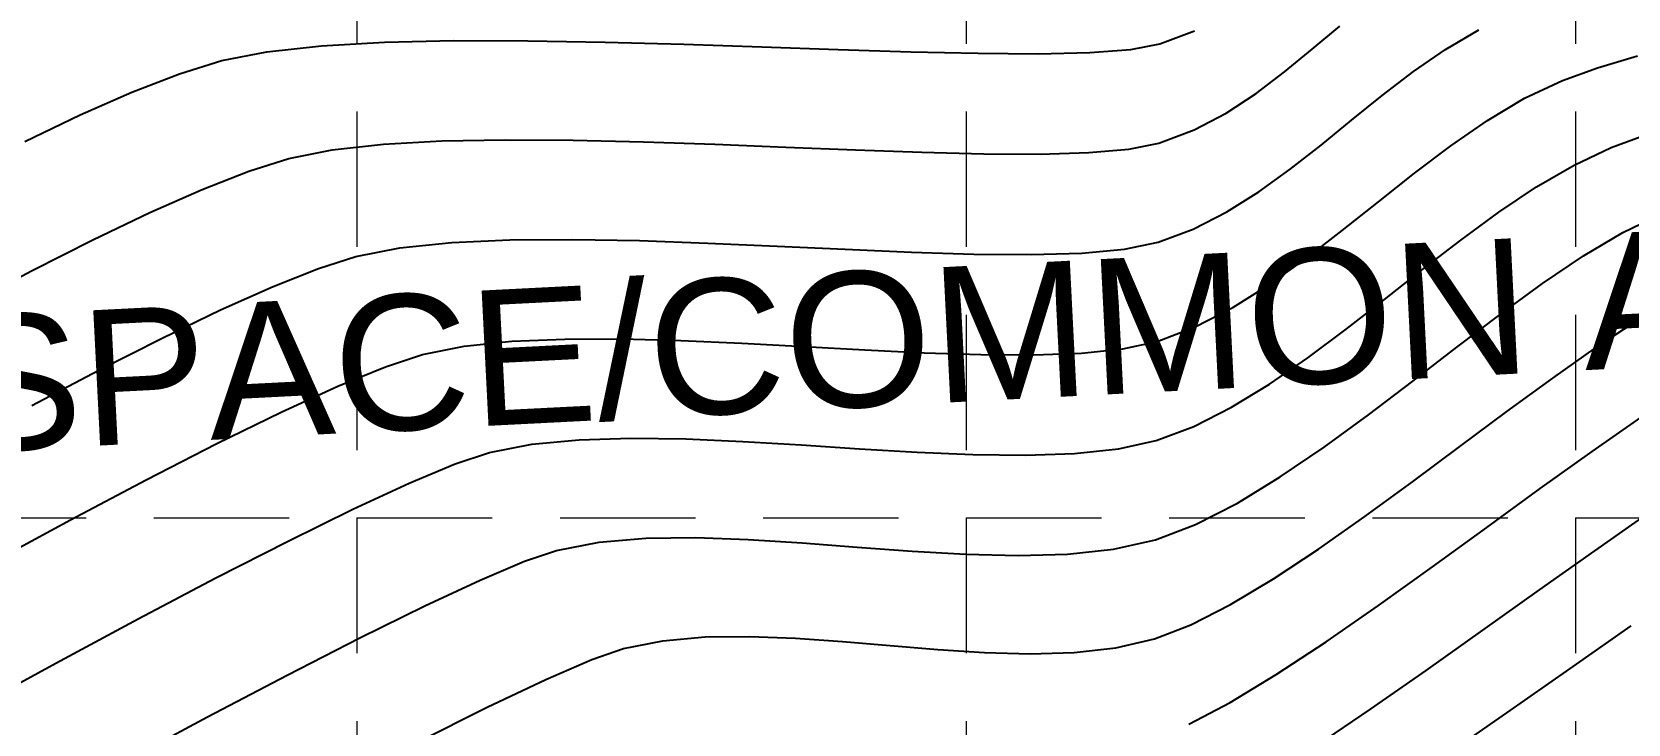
# Model space of a CAD drawing. Header units: inches. Extents: x 2547543 to 2548696, y 7125653 to 7126375.
# Drawn here: x 2548019.98 to 2548067.14, y 7125864.29 to 7125884.73 of the extents above; entities that cross this region are included whole.
import ezdxf

# ---------------------------------------------------------------- set-up
doc = ezdxf.new("R2010")
doc.units = ezdxf.units.IN
doc.header["$MEASUREMENT"] = 0
doc.linetypes.add('HIDDEN', pattern=[0.375, 0.25, -0.125])
for name, color, linetype in [('CONT-MJR', 6, 'Continuous'), ('CONT-MNR', 14, 'Continuous'), ('GRID', 254, 'HIDDEN'), ('V-PROP-SUBD-IDEN-N', 7, 'Continuous')]:
    doc.layers.add(name, color=color, linetype=linetype)
doc.styles.get("Standard").update_dxf_attribs({"font": 'ARIAL.TTF'})

msp = doc.modelspace()

# ---------------------------------------------------------------- linework, layer by layer
at = {"layer": 'CONT-MJR', "color": 35, "extrusion": (0.2832534717001069, -0.9590450827619298, 0), "elevation": -6112295.088195884}
msp.add_lwpolyline([(4462141.675979712, 570), (4462142.911198455, 570)], dxfattribs=at)
at = {"layer": 'CONT-MJR', "color": 35, "extrusion": (0.3402004774135104, -0.9403529311740458, 0), "elevation": -5833992.248335467}
msp.add_lwpolyline([(4820309.473658853, 570.0000000000009), (4820310.573817858, 570.0000000000009)], dxfattribs=at)
at = {"layer": 'CONT-MJR', "color": 35}
for points, elevation in [([(2548064.080745328, 7125882.766142873), (2548065.194610679, 7125883.295388523)], 570), ([(2548062.984530616, 7125882.113619768), (2548064.080745328, 7125882.766142873)], 570), ([(2548060.828363685, 7125880.557408111), (2548061.901794187, 7125881.367485937)], 570), ([(2548058.692731035, 7125878.864087394), (2548059.760066753, 7125879.71305302)], 570), ([(2548056.544253814, 7125877.270991457), (2548057.622184174, 7125878.040177963)], 570), ([(2548039.15236845, 7125875.614199705), (2548040.958931542, 7125875.534830439)], 570), ([(2548040.958931542, 7125875.534830439), (2548042.781989448, 7125875.438017986)], 570), ([(2548044.588437272, 7125875.339435143), (2548046.345170115, 7125875.254754715)], 570), ([(2548046.345170115, 7125875.254754715), (2548048.019083078, 7125875.199649499)], 570), ([(2548048.019083078, 7125875.199649499), (2548049.577071264, 7125875.189792297)], 570), ([(2548049.577071264, 7125875.189792297), (2548050.986029775, 7125875.240855911)], 570), ([(2548029.024079048, 7125874.263867144), (2548030.429942223, 7125874.84034021)], 570), ([(2548027.349357034, 7125873.497557623), (2548029.024079048, 7125874.263867144)], 570), ([(2548023.358536127, 7125871.499935832), (2548025.44707609, 7125872.567538301)], 570), ([(2548061.173461427, 7125865.872601409), (2548062.849037279, 7125867.058987141)], 565)]:
    msp.add_lwpolyline(points, dxfattribs=dict(at, elevation=elevation))
at = {"layer": 'CONT-MJR', "color": 35, "extrusion": (-0.5674335132143953, 0.8234192177021185, 0), "elevation": 4421731.944230543}
msp.add_lwpolyline([(-6141587.036933487, 570), (-6141588.351860811, 570)], dxfattribs=at)
at = {"layer": 'CONT-MJR', "color": 35, "extrusion": (-0.6200797629112269, 0.7845387738206167, 0), "elevation": 4010528.640565995}
msp.add_lwpolyline([(-6417665.482788263, 570), (-6417666.844476135, 570)], dxfattribs=at)
at = {"layer": 'CONT-MJR', "color": 35, "extrusion": (-0.6099022786725662, 0.7924766308668109, 0), "elevation": 4093025.671288898}
msp.add_lwpolyline([(-6365365.373930352, 570.0000000000009), (-6365366.724817961, 570.0000000000009)], dxfattribs=at)
at = {"layer": 'CONT-MJR', "color": 35, "extrusion": (-0.532158703162299, 0.8466446212246438, 0), "elevation": 4677115.196817541}
msp.add_lwpolyline([(-5949394.688365014, 570.0000000000005), (-5949395.975193262, 570.0000000000005)], dxfattribs=at)
at = {"layer": 'CONT-MJR', "color": 35, "extrusion": (0.458837936169604, -0.8885199763267106, 0), "elevation": -5162339.189561425}
msp.add_lwpolyline([(5533619.434675613, 570), (5533620.678558089, 570)], dxfattribs=at)
at = {"layer": 'CONT-MJR', "color": 35, "extrusion": (0.3548355430788153, -0.9349287338444371, 0), "elevation": -5758045.991742942}
msp.add_lwpolyline([(4910762.109227262, 570), (4910763.312650532, 570)], dxfattribs=at)
at = {"layer": 'CONT-MJR', "color": 35, "extrusion": (0.1038189528966774, -0.9945962120476015, 0), "elevation": -6822834.631535683}
msp.add_lwpolyline([(3274064.651514643, 570), (3274066.068707706, 570)], dxfattribs=at)
at = {"layer": 'CONT-MJR', "color": 35, "extrusion": (0.04294992772989732, -0.9990772260981613, 0), "elevation": -7009862.135756157}
msp.add_lwpolyline([(2851738.744912983, 570), (2851740.304801666, 570)], dxfattribs=at)
at = {"layer": 'CONT-MJR', "color": 35, "extrusion": (0.001514409562584371, -0.999998853281181, 0), "elevation": -7122008.716879836}
msp.add_lwpolyline([(2558824.293503927, 570.0000000000009), (2558825.967764615, 570.0000000000009)], dxfattribs=at)
at = {"layer": 'CONT-MJR', "color": 35, "extrusion": (-0.02631657340168597, -0.9996536590061549, 0), "elevation": -7190463.290741143}
msp.add_lwpolyline([(2359626.275731594, 570.0000000000009), (2359628.033303692, 570.0000000000009)], dxfattribs=at)
at = {"layer": 'CONT-MJR', "color": 35, "extrusion": (0.2124425399317335, -0.9771735604422348, 0), "elevation": -6421902.321140291}
msp.add_lwpolyline([(4003728.315550887, 570), (4003729.35076562, 570)], dxfattribs=at)
at = {"layer": 'CONT-MJR', "color": 35, "extrusion": (-0.3125388513844421, 0.949904977550541, 0), "elevation": 5972545.476374588}
msp.add_lwpolyline([(-4647499.526061589, 570.0000000000009), (-4647500.679550041, 570.0000000000009)], dxfattribs=at)
at = {"layer": 'CONT-MJR', "color": 35, "extrusion": (0.1941451986908982, -0.9809728038153105, 0), "elevation": -6495601.688598637}
msp.add_lwpolyline([(3883004.086638994, 570), (3883005.33796374, 570)], dxfattribs=at)
at = {"layer": 'CONT-MJR', "color": 35, "extrusion": (-0.05449167650478079, -0.9985142248319241, 0), "elevation": -7254135.112237891}
msp.add_lwpolyline([(2155956.064114933, 570.0000000000005), (2155957.873250728, 570.0000000000005)], dxfattribs=at)
at = {"layer": 'CONT-MJR', "color": 35, "extrusion": (0.1034962610871132, -0.99462984267565, 0), "elevation": -6823894.419625411}
msp.add_lwpolyline([(3271868.995766149, 570.0000000000009), (3271870.229213895, 570.0000000000009)], dxfattribs=at)
at = {"layer": 'CONT-MJR', "color": 35, "extrusion": (0.4392159659776658, -0.8983815087312884, 0), "elevation": -5282618.690178761}
msp.add_lwpolyline([(5418895.948615019, 570), (5418898.066068378, 570)], dxfattribs=at)
at = {"layer": 'CONT-MJR', "color": 35, "extrusion": (-0.4668415456338259, 0.8843409813359441, 0), "elevation": 5112177.032116994}
msp.add_lwpolyline([(-5579971.816764353, 570.0000000000009), (-5579974.34237282, 570.0000000000009)], dxfattribs=at)
at = {"layer": 'CONT-MJR', "color": 35, "extrusion": (0.5732479499281894, -0.819381954831279, 0), "elevation": -4378135.107135634}
msp.add_lwpolyline([(6172729.453678363, 565), (6172731.349939554, 565)], dxfattribs=at)
at = {"layer": 'CONT-MJR', "color": 35, "extrusion": (0.4758257152457119, -0.8795395890526514, 0), "elevation": -5055071.07938459}
msp.add_lwpolyline([(5631755.138140069, 570), (5631757.795391995, 570)], dxfattribs=at)
at = {"layer": 'CONT-MJR', "color": 35, "extrusion": (-0.578788434244799, 0.8154777424212474, 0), "elevation": 4336196.678811749}
msp.add_lwpolyline([(-6202260.029775169, 565.0000000000009), (-6202262.02988103, 565.0000000000009)], dxfattribs=at)
at = {"layer": 'CONT-MJR', "color": 35, "extrusion": (0.5801808722329541, -0.8144876644216341, 0), "elevation": -4325593.491594664}
msp.add_lwpolyline([(6209657.524411143, 565.0000000000005), (6209659.576801174, 565.0000000000005)], dxfattribs=at)
at = {"layer": 'CONT-MJR', "color": 35, "extrusion": (0.5716313298458793, -0.8205105866097229, 0), "elevation": -4390296.790115979}
msp.add_lwpolyline([(6164077.351007948, 565), (6164079.353212804, 565)], dxfattribs=at)
at = {"layer": 'CONT-MJR', "color": 35, "extrusion": (0.5605996192398565, -0.8280869923553491, 0), "elevation": -4472394.68793319}
msp.add_lwpolyline([(6104770.106324621, 565), (6104772.006378194, 565)], dxfattribs=at)
at = {"layer": 'CONT-MNR', "color": 35, "extrusion": (0.3545168248494607, -0.9350496355267226, 0), "elevation": -5759727.819853127}
msp.add_lwpolyline([(4908802.216079867, 573), (4908803.3093677, 573)], dxfattribs=at)
at = {"layer": 'CONT-MNR', "color": 35}
for points, elevation in [([(2548057.807005932, 7125884.217952014), (2548058.624409382, 7125884.899584027)], 572), ([(2548061.742790119, 7125884.210253727), (2548062.724045224, 7125884.792139899)], 571), ([(2548030.397429549, 7125884.423766388), (2548032.446277709, 7125884.46937018)], 573), ([(2548034.635597179, 7125884.466646115), (2548036.915613473, 7125884.427379519)], 573), ([(2548039.236552105, 7125884.363355719), (2548041.548638585, 7125884.286360048)], 573), ([(2548041.548638585, 7125884.286360048), (2548043.802098428, 7125884.208177827)], 573), ([(2548049.712973258, 7125884.084365176), (2548051.234181678, 7125884.119290055)], 573), ([(2548056.98842027, 7125883.547063053), (2548057.807005932, 7125884.217952014)], 572), ([(2548060.796600061, 7125883.555144377), (2548061.742790119, 7125884.210253727)], 571), ([(2548059.875155439, 7125882.850468278), (2548060.796600061, 7125883.555144377)], 571), ([(2548055.262790663, 7125882.332441914), (2548056.147424485, 7125882.910649049)], 572), ([(2548058.968136637, 7125882.119881853), (2548059.875155439, 7125882.850468278)], 571), ([(2548054.313290894, 7125881.836173554), (2548055.262790663, 7125882.332441914)], 572), ([(2548053.277697266, 7125881.445575878), (2548054.313290894, 7125881.836173554)], 572), ([(2548032.091022977, 7125881.50606865), (2548033.972272241, 7125881.541912924)], 572), ([(2548033.972272241, 7125881.541912924), (2548035.971203757, 7125881.529483444)], 572), ([(2548035.971203757, 7125881.529483444), (2548038.046202318, 7125881.481032224)], 572), ([(2548040.155652716, 7125881.408811284), (2548042.257939745, 7125881.325072639)], 572), ([(2548052.390779604, 7125881.266881961), (2548053.277697266, 7125881.445575878)], 572), ([(2548048.105668553, 7125881.127270653), (2548049.763150041, 7125881.119981367)], 572), ([(2548049.763150041, 7125881.119981367), (2548051.205392126, 7125881.162434463)], 572), ([(2548056.230439025, 7125880.00922489), (2548057.156098044, 7125880.675603732)], 571), ([(2548021.784572034, 7125878.589642659), (2548023.469097326, 7125879.396291355)], 572), ([(2548062.194037744, 7125878.577769133), (2548063.316831633, 7125879.39986261)], 569), ([(2548032.384259153, 7125878.509531995), (2548034.102560984, 7125878.588369343)], 571), ([(2548034.102560984, 7125878.588369343), (2548035.964772936, 7125878.601656538)], 571), ([(2548035.964772936, 7125878.601656538), (2548037.92884555, 7125878.564792383)], 571), ([(2548061.066545195, 7125877.7095847), (2548062.194037744, 7125878.577769133)], 569), ([(2548044.011732742, 7125878.307279818), (2548045.962753387, 7125878.223798267)], 571), ([(2548018.108760439, 7125876.68316251), (2548019.988358893, 7125877.678502521)], 572), ([(2548023.832305621, 7125875.687279017), (2548025.558188816, 7125876.517048603)], 571), ([(2548062.075303174, 7125875.412506821), (2548063.358120352, 7125876.38655816)], 568), ([(2548021.961719085, 7125874.740802579), (2548023.832305621, 7125875.687279017)], 571), ([(2548063.556917389, 7125873.516557587), (2548064.907988108, 7125874.505376211)], 567), ([(2548058.156265687, 7125872.462624662), (2548059.463527699, 7125873.416614672)], 568), ([(2548036.146862779, 7125872.684869513), (2548037.673158167, 7125872.729992546)], 569), ([(2548039.295403192, 7125872.706075501), (2548040.98320068, 7125872.632972007)], 569), ([(2548032.484675613, 7125871.966954856), (2548033.503709593, 7125872.308088697)], 569), ([(2548034.746914196, 7125872.550852773), (2548036.146862779, 7125872.684869513)], 569), ([(2548042.70615346, 7125872.530535689), (2548044.433864359, 7125872.418620179)], 569), ([(2548047.781971829, 7125872.245766092), (2548049.341574055, 7125872.22453477)], 569), ([(2548056.862551679, 7125871.58317256), (2548058.156265687, 7125872.462624662)], 568), ([(2548029.464207714, 7125870.632618643), (2548031.123941322, 7125871.399747042)], 569), ([(2548027.548175781, 7125869.69172305), (2548029.464207714, 7125870.632618643)], 569), ([(2548057.98701619, 7125869.449718076), (2548059.362983244, 7125870.41656464)], 567), ([(2548061.355857713, 7125868.928199057), (2548062.960684807, 7125870.092412876)], 566), ([(2548034.535514944, 7125869.093040856), (2548035.48177254, 7125869.41532723)], 568), ([(2548036.737307576, 7125869.656650953), (2548038.116107798, 7125869.773880939)], 568), ([(2548041.14327623, 7125869.738064653), (2548042.741530658, 7125869.636020858)], 568), ([(2548044.362822706, 7125869.511888279), (2548045.982095482, 7125869.391168154)], 568), ([(2548047.574292096, 7125869.299361723), (2548049.114355654, 7125869.261970224)], 568), ([(2548059.762135122, 7125867.789271848), (2548061.355857713, 7125868.928199057)], 566), ([(2548023.118020907, 7125867.393243833), (2548025.418546515, 7125868.60321365)], 569), ([(2548041.179303883, 7125866.875028029), (2548042.538838479, 7125866.821963717)], 567), ([(2548042.538838479, 7125866.821963717), (2548043.930157469, 7125866.723845879)], 567), ([(2548043.930157469, 7125866.723845879), (2548045.336417949, 7125866.604807917)], 567), ([(2548048.126391767, 7125866.400505236), (2548049.476419299, 7125866.363507325)], 567), ([(2548049.476419299, 7125866.363507325), (2548050.774016709, 7125866.402122905)], 567), ([(2548018.17508464, 7125864.713536507), (2548020.689299951, 7125866.08796699)], 569), ([(2548055.37840302, 7125864.924273781), (2548056.740326909, 7125865.747302819)], 566), ([(2548063.553502415, 7125864.615272066), (2548065.416742047, 7125865.918969356)], 564), ([(2548022.675779829, 7125863.160113894), (2548025.172831183, 7125864.496048651)], 568)]:
    msp.add_lwpolyline(points, dxfattribs=dict(at, elevation=elevation))
at = {"layer": 'CONT-MNR', "color": 35, "extrusion": (0.1929497428097737, -0.9812086407842331, 0), "elevation": -6500337.952887407}
msp.add_lwpolyline([(3875082.189049084, 573), (3875083.543284308, 573)], dxfattribs=at)
at = {"layer": 'CONT-MNR', "color": 35, "extrusion": (0.1090804433220631, -0.9940329254530065, 0), "elevation": -6805423.55249782}
msp.add_lwpolyline([(3310117.254764451, 573.0000000000009), (3310118.883062704, 573.0000000000009)], dxfattribs=at)
at = {"layer": 'CONT-MNR', "color": 35, "extrusion": (0.05678803769961983, -0.9983862573043695, 0), "elevation": -6969687.433558621}
msp.add_lwpolyline([(2948581.663680916, 573), (2948583.525287432, 573)], dxfattribs=at)
at = {"layer": 'CONT-MNR', "color": 35, "extrusion": (-0.001244250755892954, -0.9999992259197288, 0), "elevation": -7129049.344660922}
msp.add_lwpolyline([(2539164.086758643, 573.0000000000009), (2539166.276079807, 573.0000000000009)], dxfattribs=at)
at = {"layer": 'CONT-MNR', "color": 35, "extrusion": (-0.02757481554916275, -0.9996197424758225, 0), "elevation": -7193436.404170088}
msp.add_lwpolyline([(2350573.056694788, 573), (2350575.37851631, 573)], dxfattribs=at)
at = {"layer": 'CONT-MNR', "color": 35, "extrusion": (-0.03149094088512144, -0.9995040373316006, 0), "elevation": -7202590.33237582}
msp.add_lwpolyline([(2322379.269141193, 573.0000000000005), (2322381.415264308, 573.0000000000005)], dxfattribs=at)
at = {"layer": 'CONT-MNR', "color": 35, "extrusion": (-0.02274297668648391, -0.9997413450545287, 0), "elevation": -7181991.144992859}
msp.add_lwpolyline([(2385323.065591503, 573.0000000000009), (2385325.052988659, 573.0000000000009)], dxfattribs=at)
at = {"layer": 'CONT-MNR', "color": 35, "extrusion": (-0.006200163746801853, -0.9999807788000292, 0), "elevation": -7141545.441777649}
msp.add_lwpolyline([(2503817.309269196, 573.0000000000009), (2503819.088236396, 573.0000000000009)], dxfattribs=at)
at = {"layer": 'CONT-MNR', "color": 35, "extrusion": (0.07612701614442499, -0.9970981282767242, 0), "elevation": -6911230.180219579}
msp.add_lwpolyline([(3083129.411748244, 573.0000000000009), (3083130.62898987, 573.0000000000009)], dxfattribs=at)
at = {"layer": 'CONT-MNR', "color": 35, "extrusion": (-0.1860710994329662, 0.9825362822592393, 0), "elevation": 6527320.861032163}
msp.add_lwpolyline([(-3829475.08890289, 573.0000000000009), (-3829475.960561068, 573.0000000000009)], dxfattribs=at)
at = {"layer": 'CONT-MNR', "color": 35, "extrusion": (-0.2969698578108309, 0.9548868537956813, 0), "elevation": 6047726.040266597}
msp.add_lwpolyline([(-4549247.552017564, 573.0000000000005), (-4549248.862781112, 573.0000000000005)], dxfattribs=at)
at = {"layer": 'CONT-MNR', "color": 35, "extrusion": (0.6034334822412558, -0.7974133385579852, 0), "elevation": -4144691.687967355}
msp.add_lwpolyline([(6331850.298167367, 572), (6331851.352822144, 572)], dxfattribs=at)
at = {"layer": 'CONT-MNR', "color": 35, "extrusion": (0.3593025658951868, -0.9332211239256938, 0), "elevation": -5734513.316123644}
msp.add_lwpolyline([(4938216.856041005, 573), (4938218.360386375, 573)], dxfattribs=at)
at = {"layer": 'CONT-MNR', "color": 35, "extrusion": (0.4018488874880826, -0.915705996280788, 0), "elevation": -5501293.563424328}
msp.add_lwpolyline([(5196766.34416051, 573.0000000000009), (5196768.01667276, 573.0000000000009)], dxfattribs=at)
at = {"layer": 'CONT-MNR', "color": 35, "extrusion": (0.4324688584036604, -0.9016488709642102, 0), "elevation": -5323103.801966313}
msp.add_lwpolyline([(5379140.983191991, 573.0000000000009), (5379142.796047074, 573.0000000000009)], dxfattribs=at)
at = {"layer": 'CONT-MNR', "color": 35, "extrusion": (0.6301905054834335, -0.7764405494295972, 0), "elevation": -3927061.259199987}
msp.add_lwpolyline([(6469078.397455765, 571), (6469079.560342729, 571)], dxfattribs=at)
at = {"layer": 'CONT-MNR', "color": 35, "extrusion": (0.3423092826867338, -0.9395873322828984, 0), "elevation": -5823160.950363331}
msp.add_lwpolyline([(4833386.456361119, 569), (4833387.683250099, 569)], dxfattribs=at)
at = {"layer": 'CONT-MNR', "color": 35, "extrusion": (-0.1949913971175471, 0.980804952602783, 0), "elevation": 6492255.907417867}
msp.add_lwpolyline([(-3888603.548780644, 572.0000000000005), (-3888604.852313288, 572.0000000000005)], dxfattribs=at)
at = {"layer": 'CONT-MNR', "color": 35, "extrusion": (0.1105241431991294, -0.993873439513351, 0), "elevation": -6800605.392834444}
msp.add_lwpolyline([(3320000.113823454, 572.0000000000009), (3320001.644238779, 572.0000000000009)], dxfattribs=at)
at = {"layer": 'CONT-MNR', "color": 35, "extrusion": (0.05587815071711223, -0.9984375955824358, 0), "elevation": -6972368.676110309}
msp.add_lwpolyline([(2942230.390569851, 572), (2942232.115216254, 572)], dxfattribs=at)
at = {"layer": 'CONT-MNR', "color": 35, "extrusion": (-0.03421680361122677, -0.9994144337313879, 0), "elevation": -7208894.522623645}
msp.add_lwpolyline([(2302721.113877964, 572), (2302723.224564309, 572)], dxfattribs=at)
at = {"layer": 'CONT-MNR', "color": 35, "extrusion": (-0.04038776039034928, -0.9991840815438623, 0), "elevation": -7222976.907161419}
msp.add_lwpolyline([(2258164.875707374, 572), (2258166.930892691, 572)], dxfattribs=at)
at = {"layer": 'CONT-MNR', "color": 35, "extrusion": (-0.03564412649962004, -0.9993645462222878, 0), "elevation": -7212175.887677402}
msp.add_lwpolyline([(2292429.334651159, 572), (2292431.299014091, 572)], dxfattribs=at)
at = {"layer": 'CONT-MNR', "color": 35, "extrusion": (0.0877724710092566, -0.9961405489853976, 0), "elevation": -6874730.422596788}
msp.add_lwpolyline([(3163673.324327403, 572.0000000000009), (3163674.514307551, 572.0000000000009)], dxfattribs=at)
at = {"layer": 'CONT-MNR', "color": 35, "extrusion": (0.6162802642383138, -0.7875269112292952, 0), "elevation": -4041505.460792303}
msp.add_lwpolyline([(6398203.207469358, 571), (6398204.361875621, 571)], dxfattribs=at)
at = {"layer": 'CONT-MNR', "color": 35, "extrusion": (-0.426956586412243, 0.9042721234889445, 0), "elevation": 5355821.993266512}
msp.add_lwpolyline([(-5346586.377065545, 569.0000000000005), (-5346587.590867118, 569.0000000000005)], dxfattribs=at)
at = {"layer": 'CONT-MNR', "color": 35, "extrusion": (0.3003261545967229, -0.9538365692639098, 0), "elevation": -6031686.551264447}
msp.add_lwpolyline([(4570489.07331424, 572.0000000000009), (4570490.31005287, 572.0000000000009)], dxfattribs=at)
at = {"layer": 'CONT-MNR', "color": 35, "extrusion": (-0.02444767060751814, -0.9997011110336261, 0), "elevation": -7186045.120805517}
msp.add_lwpolyline([(2373073.495962993, 572.0000000000009), (2373075.327616137, 572.0000000000009)], dxfattribs=at)
at = {"layer": 'CONT-MNR', "color": 35, "extrusion": (-0.5043798323352453, 0.8634818960079419, 0), "elevation": 4867876.189616738}
msp.add_lwpolyline([(-5794357.742249607, 569.0000000000009), (-5794359.025254013, 569.0000000000009)], dxfattribs=at)
at = {"layer": 'CONT-MNR', "color": 35, "extrusion": (0.3633786097856415, -0.9316415544351028, 0), "elevation": -5712868.205579636}
msp.add_lwpolyline([(4963238.380739762, 572), (4963239.857962392, 572)], dxfattribs=at)
at = {"layer": 'CONT-MNR', "color": 35, "extrusion": (0.4038649019564119, -0.9148186382927153, 0), "elevation": -5489830.037423745}
msp.add_lwpolyline([(5208871.944073919, 572), (5208873.632424859, 572)], dxfattribs=at)
at = {"layer": 'CONT-MNR', "color": 35, "extrusion": (0.5314968760508584, -0.8470602521356899, 0), "elevation": -4681765.790822441}
msp.add_lwpolyline([(5945738.992536865, 571), (5945740.117027888, 571)], dxfattribs=at)
at = {"layer": 'CONT-MNR', "color": 35, "extrusion": (-0.5568831817521958, 0.8305908269909745, 0), "elevation": 4499716.456586582}
msp.add_lwpolyline([(-6084680.41053047, 569), (-6084681.754449394, 569)], dxfattribs=at)
at = {"layer": 'CONT-MNR', "color": 35, "extrusion": (-0.4547208807906339, 0.8906339992235813, 0), "elevation": 5187896.538021574}
msp.add_lwpolyline([(-5509669.713643471, 571.0000000000009), (-5509670.824856268, 571.0000000000009)], dxfattribs=at)
at = {"layer": 'CONT-MNR', "color": 35, "extrusion": (-0.4318205809126708, 0.901959525644163, 0), "elevation": 5326946.502399592}
msp.add_lwpolyline([(-5375354.41383167, 568), (-5375355.631569341, 568)], dxfattribs=at)
at = {"layer": 'CONT-MNR', "color": 35, "extrusion": (-0.3513786676199432, 0.9362334281265724, 0), "elevation": 5776154.116005497}
msp.add_lwpolyline([(-4889454.329223455, 571.0000000000009), (-4889455.437040934, 571.0000000000009)], dxfattribs=at)
at = {"layer": 'CONT-MNR', "color": 35, "extrusion": (0.4523830598554441, -0.8918237309893843, 0), "elevation": -5202345.738909463}
msp.add_lwpolyline([(5496011.041010335, 572.0000000000005), (5496013.055100203, 572.0000000000005)], dxfattribs=at)
at = {"layer": 'CONT-MNR', "color": 35, "extrusion": (0.1037135208968395, -0.9946072117088137, 0), "elevation": -6823184.745410694}
msp.add_lwpolyline([(3273339.794107792, 571.0000000000009), (3273341.334758444, 571.0000000000009)], dxfattribs=at)
at = {"layer": 'CONT-MNR', "color": 35, "extrusion": (-0.03536364612713308, -0.9993745106478328, 0), "elevation": -7211529.315259482}
msp.add_lwpolyline([(2294447.110341899, 571.0000000000009), (2294449.135492422, 571.0000000000009)], dxfattribs=at)
at = {"layer": 'CONT-MNR', "color": 35, "extrusion": (-0.04451325312056716, -0.9990087939035495, 0), "elevation": -7232236.826347842}
msp.add_lwpolyline([(2228318.286921083, 571.0000000000009), (2228320.330592334, 571.0000000000009)], dxfattribs=at)
at = {"layer": 'CONT-MNR', "color": 35, "extrusion": (-0.04700231601698175, -0.998894780389326, 0), "elevation": -7237766.616695976}
msp.add_lwpolyline([(2210293.059834875, 571), (2210295.079424794, 571)], dxfattribs=at)
at = {"layer": 'CONT-MNR', "color": 35, "extrusion": (0.2027796938608645, -0.9792243847850676, 0), "elevation": -6461140.548675962}
msp.add_lwpolyline([(3940098.331777446, 571), (3940099.341344637, 571)], dxfattribs=at)
at = {"layer": 'CONT-MNR', "color": 35, "extrusion": (0.51031702225657, -0.859986358493661, 0), "elevation": -4827836.609621267}
msp.add_lwpolyline([(5827758.750400007, 568.0000000000009), (5827760.100118012, 568.0000000000009)], dxfattribs=at)
at = {"layer": 'CONT-MNR', "color": 35, "extrusion": (0.304952861659795, -0.9523674459815927, 0), "elevation": -6009425.418259732}
msp.add_lwpolyline([(4599716.154247258, 571), (4599717.309003634, 571)], dxfattribs=at)
at = {"layer": 'CONT-MNR', "color": 35, "extrusion": (0.1926915189533812, -0.9812593839161177, 0), "elevation": -6501351.064136716}
msp.add_lwpolyline([(3873374.177796697, 571), (3873375.507040754, 571)], dxfattribs=at)
at = {"layer": 'CONT-MNR', "color": 35, "extrusion": (-0.03072349759401308, -0.999527921918938, 0), "elevation": -7200799.136886581}
msp.add_lwpolyline([(2327911.183640737, 571), (2327913.027145015, 571)], dxfattribs=at)
at = {"layer": 'CONT-MNR', "color": 35, "extrusion": (-0.008507823650635633, -0.9999638078134276, 0), "elevation": -7147298.607428879}
msp.add_lwpolyline([(2487329.871163714, 571.0000000000005), (2487331.563422854, 571.0000000000005)], dxfattribs=at)
at = {"layer": 'CONT-MNR', "color": 35, "extrusion": (0.02882209235890661, -0.9995845571996672, 0), "elevation": -7049477.640032845}
msp.add_lwpolyline([(2752373.647023838, 571), (2752375.147359469, 571)], dxfattribs=at)
at = {"layer": 'CONT-MNR', "color": 35, "extrusion": (0.09152378966032466, -0.9958028900973388, 0), "elevation": -6862762.81854268}
msp.add_lwpolyline([(3189543.924380597, 571), (3189545.194890367, 571)], dxfattribs=at)
at = {"layer": 'CONT-MNR', "color": 35, "extrusion": (0.5592424568126974, -0.8290041462490393, 0), "elevation": -4482395.913677362}
msp.add_lwpolyline([(6097449.255394423, 568.0000000000009), (6097450.717727177, 568.0000000000009)], dxfattribs=at)
at = {"layer": 'CONT-MNR', "color": 35, "extrusion": (0.3692488903998609, -0.9293305423467323, 0), "elevation": -5681439.14910353}
msp.add_lwpolyline([(4999181.666099417, 571), (4999183.10849914, 571)], dxfattribs=at)
at = {"layer": 'CONT-MNR', "color": 35, "extrusion": (0.6171982938511065, -0.7868076423543962, 0), "elevation": -4034036.097483956}
msp.add_lwpolyline([(6402912.048271885, 569), (6402913.484890761, 569)], dxfattribs=at)
at = {"layer": 'CONT-MNR', "color": 35, "extrusion": (-0.4077568314253767, 0.9130905576260973, 0), "elevation": 5467595.734528675}
msp.add_lwpolyline([(-5232202.907492413, 571.0000000000009), (-5232204.604121925, 571.0000000000009)], dxfattribs=at)
at = {"layer": 'CONT-MNR', "color": 35, "extrusion": (0.588861221209073, -0.8082341629479414, 0), "elevation": -4258921.035779497}
msp.add_lwpolyline([(6255584.126562259, 568.0000000000009), (6255585.676821673, 568.0000000000009)], dxfattribs=at)
at = {"layer": 'CONT-MNR', "color": 35, "extrusion": (0.6129138912931185, -0.7901497085109427, 0), "elevation": -4068768.163758082}
msp.add_lwpolyline([(6380896.276451396, 569.0000000000005), (6380897.708261553, 569.0000000000005)], dxfattribs=at)
at = {"layer": 'CONT-MNR', "color": 35, "extrusion": (0.5500730373654199, -0.8351165508859115, 0), "elevation": -4549313.985147761}
msp.add_lwpolyline([(6047684.19153889, 567.0000000000005), (6047685.645910217, 567.0000000000005)], dxfattribs=at)
at = {"layer": 'CONT-MNR', "color": 35, "extrusion": (0.5968174323350798, -0.8023770637680034, 0), "elevation": -4196913.504434441}
msp.add_lwpolyline([(6297349.518044685, 569.0000000000009), (6297350.926980205, 569.0000000000009)], dxfattribs=at)
at = {"layer": 'CONT-MNR', "color": 35, "extrusion": (-0.5671324439711058, 0.8236266089651065, 0), "elevation": 4423974.17194954}
msp.add_lwpolyline([(-6139961.695889525, 569), (-6139963.065202033, 569)], dxfattribs=at)
at = {"layer": 'CONT-MNR', "color": 35, "extrusion": (0.6096704231018545, -0.7926550165076897, 0), "elevation": -4094882.809192458}
msp.add_lwpolyline([(6364168.02173044, 568), (6364169.66407619, 568)], dxfattribs=at)
at = {"layer": 'CONT-MNR', "color": 35, "extrusion": (-0.5759431999416675, 0.8174897127431957, 0), "elevation": 4357788.445678319}
msp.add_lwpolyline([(-6187115.814691339, 567.0000000000005), (-6187117.396555759, 567.0000000000005)], dxfattribs=at)
at = {"layer": 'CONT-MNR', "color": 35, "extrusion": (0.4650814348737309, -0.8852679023526108, 0), "elevation": -5123270.474171661}
msp.add_lwpolyline([(5569791.866058957, 571), (5569794.106382377, 571)], dxfattribs=at)
at = {"layer": 'CONT-MNR', "color": 35, "extrusion": (0.5204830135602848, -0.8538720235463886, 0), "elevation": -4758364.581801618}
msp.add_lwpolyline([(5884609.428454477, 569), (5884610.743942467, 569)], dxfattribs=at)
at = {"layer": 'CONT-MNR', "color": 35, "extrusion": (-0.6047099483155707, 0.7964457786994543, 0), "elevation": 4134534.895714577}
msp.add_lwpolyline([(-6338477.749066191, 568.0000000000005), (-6338479.393825836, 568.0000000000005)], dxfattribs=at)
at = {"layer": 'CONT-MNR', "color": 35, "extrusion": (0.4515332744808372, -0.8922542810413481, 0), "elevation": -5207559.455447267}
msp.add_lwpolyline([(5491081.167677341, 569), (5491082.419412516, 569)], dxfattribs=at)
at = {"layer": 'CONT-MNR', "color": 35, "extrusion": (0.5970534160341949, -0.8022014824231496, 0), "elevation": -4195056.247612592}
msp.add_lwpolyline([(6298585.757333201, 567.0000000000009), (6298587.487955842, 567.0000000000009)], dxfattribs=at)
at = {"layer": 'CONT-MNR', "color": 35, "extrusion": (0.5705014952951041, -0.8212965626776056, 0), "elevation": -4398778.952386501}
msp.add_lwpolyline([(6158038.729212952, 566.0000000000005), (6158040.482118623, 566.0000000000005)], dxfattribs=at)
at = {"layer": 'CONT-MNR', "color": 35, "extrusion": (-0.01474157490475309, -0.9998913370808488, 0), "elevation": -7162660.500079199}
msp.add_lwpolyline([(2442714.209335572, 569), (2442715.831756894, 569)], dxfattribs=at)
at = {"layer": 'CONT-MNR', "color": 35, "extrusion": (0.3528837718192291, -0.935667164961256, 0), "elevation": -5768278.446294148}
msp.add_lwpolyline([(4898734.533481544, 569), (4898735.718331551, 569)], dxfattribs=at)
at = {"layer": 'CONT-MNR', "color": 35, "extrusion": (0.1916530038010251, -0.9814627482151548, 0), "elevation": -6505439.944155406}
msp.add_lwpolyline([(3866494.797642849, 569), (3866496.064328319, 569)], dxfattribs=at)
at = {"layer": 'CONT-MNR', "color": 35, "extrusion": (-0.0593491321545683, -0.9982372866771206, 0), "elevation": -7264535.783391959}
msp.add_lwpolyline([(2120635.160801474, 569.0000000000005), (2120636.886796688, 569.0000000000005)], dxfattribs=at)
at = {"layer": 'CONT-MNR', "color": 35, "extrusion": (-0.0595514605812555, -0.9982252368792524, 0), "elevation": -7264965.450711024}
msp.add_lwpolyline([(2119166.148128596, 569.0000000000009), (2119167.853226588, 569.0000000000009)], dxfattribs=at)
at = {"layer": 'CONT-MNR', "color": 35, "extrusion": (-0.04328349769432646, -0.9990628302701214, 0), "elevation": -7229482.514294393}
msp.add_lwpolyline([(2237225.506220915, 569.0000000000009), (2237227.153800599, 569.0000000000009)], dxfattribs=at)
at = {"layer": 'CONT-MNR', "color": 35, "extrusion": (0.03373803003091259, -0.9994307106196173, 0), "elevation": -7035849.375945106}
msp.add_lwpolyline([(2787011.655251005, 569), (2787013.098844486, 569)], dxfattribs=at)
at = {"layer": 'CONT-MNR', "color": 35, "extrusion": (0.1062938507654784, -0.9943347611792753, 0), "elevation": -6814660.375190794}
msp.add_lwpolyline([(3291051.872110562, 569.0000000000009), (3291053.175035864, 569.0000000000009)], dxfattribs=at)
at = {"layer": 'CONT-MNR', "color": 35, "extrusion": (0.2166883543939876, -0.9762408294422159, 0), "elevation": -6404434.381626916}
msp.add_lwpolyline([(4031606.042453078, 569), (4031607.187579333, 569)], dxfattribs=at)
at = {"layer": 'CONT-MNR', "color": 35, "extrusion": (0.5966232436591054, -0.8025214670809048, 0), "elevation": -4198432.52343531}
msp.add_lwpolyline([(6296333.994073596, 567.0000000000005), (6296335.744643443, 567.0000000000005)], dxfattribs=at)
at = {"layer": 'CONT-MNR', "color": 35, "extrusion": (-0.5824659302766877, 0.8128551162826699, 0), "elevation": 4308140.11220011}
msp.add_lwpolyline([(-6221784.522780535, 566), (-6221786.402320283, 566)], dxfattribs=at)
at = {"layer": 'CONT-MNR', "color": 35, "extrusion": (-0.3847513176745159, 0.9230202725551178, 0), "elevation": 5596965.429175131}
msp.add_lwpolyline([(-5093572.793131064, 569.0000000000009), (-5093574.267350352, 569.0000000000009)], dxfattribs=at)
at = {"layer": 'CONT-MNR', "color": 35, "extrusion": (0.519141228732355, -0.8546884722694349, 0), "elevation": -4767598.926504949}
msp.add_lwpolyline([(5877127.071463704, 568.0000000000005), (5877128.55658712, 568.0000000000005)], dxfattribs=at)
at = {"layer": 'CONT-MNR', "color": 35, "extrusion": (0.5895122190480049, -0.8077594589932681, 0), "elevation": -4253877.103202091}
msp.add_lwpolyline([(6259006.734443627, 567), (6259008.468569053, 567)], dxfattribs=at)
at = {"layer": 'CONT-MNR', "color": 35, "extrusion": (-0.45388054769824, 0.8910625390067444, 0), "elevation": 5193083.670315991}
msp.add_lwpolyline([(-5504769.648552045, 568), (-5504771.033498131, 568)], dxfattribs=at)
at = {"layer": 'CONT-MNR', "color": 35, "extrusion": (0.5876131540781818, -0.8091420030836929, 0), "elevation": -4268565.487171348}
msp.add_lwpolyline([(6248999.768545985, 566.0000000000005), (6249001.724754814, 566.0000000000005)], dxfattribs=at)
at = {"layer": 'CONT-MNR', "color": 35, "extrusion": (-0.3558041559038729, 0.934560539848293, 0), "elevation": 5752948.755200627}
msp.add_lwpolyline([(-4916724.012044623, 568.0000000000009), (-4916725.283210158, 568.0000000000009)], dxfattribs=at)
at = {"layer": 'CONT-MNR', "color": 35, "extrusion": (0.4551217407658449, -0.8904292229493972, 0), "elevation": -5185419.879194529}
msp.add_lwpolyline([(5511974.016654963, 569.0000000000009), (5511976.40834339, 569.0000000000009)], dxfattribs=at)
at = {"layer": 'CONT-MNR', "color": 35, "extrusion": (0.1887528670956354, -0.9820246204465434, 0), "elevation": -6516830.205292381}
msp.add_lwpolyline([(3847261.859564117, 568.0000000000009), (3847263.138080981, 568.0000000000009)], dxfattribs=at)
at = {"layer": 'CONT-MNR', "color": 35, "extrusion": (0.01261739785780745, -0.9999203974673674, 0), "elevation": -7093152.925931942}
msp.add_lwpolyline([(2637745.219840492, 568.0000000000009), (2637746.696966589, 568.0000000000009)], dxfattribs=at)
at = {"layer": 'CONT-MNR', "color": 35, "extrusion": (-0.0351061892692787, -0.9993835877554672, 0), "elevation": -7210929.27934693}
msp.add_lwpolyline([(2296306.816667175, 568), (2296308.367783219, 568)], dxfattribs=at)
at = {"layer": 'CONT-MNR', "color": 35, "extrusion": (-0.0763405555905278, -0.9970818018458314, 0), "elevation": -7299593.934959042}
msp.add_lwpolyline([(1996614.200826077, 568.0000000000009), (1996615.826863223, 568.0000000000009)], dxfattribs=at)
at = {"layer": 'CONT-MNR', "color": 35, "extrusion": (0.1080937444379788, -0.9941407055409094, 0), "elevation": -6808688.4100528}
msp.add_lwpolyline([(3303382.694099134, 568.0000000000009), (3303384.062745211, 568.0000000000009)], dxfattribs=at)
at = {"layer": 'CONT-MNR', "color": 35, "extrusion": (0.2205380958986075, -0.9753783615897046, 0), "elevation": -6388476.348794573}
msp.add_lwpolyline([(4056840.405054003, 568.0000000000005), (4056841.66951003, 568.0000000000005)], dxfattribs=at)
at = {"layer": 'CONT-MNR', "color": 35, "extrusion": (-0.5508310155139634, 0.8346167937130524, 0), "elevation": 4543820.9439649}
msp.add_lwpolyline([(-6051800.298578881, 567), (-6051801.892726522, 567)], dxfattribs=at)
at = {"layer": 'CONT-MNR', "color": 35, "extrusion": (0.3898971885150505, -0.9208583943191588, 0), "elevation": -5568444.869509596}
msp.add_lwpolyline([(5124733.890850447, 568.0000000000009), (5124735.31614698, 568.0000000000009)], dxfattribs=at)
at = {"layer": 'CONT-MNR', "color": 35, "extrusion": (-0.05756462144505245, -0.9983417823360333, 0), "elevation": -7260730.45105651}
msp.add_lwpolyline([(2133622.793269892, 568), (2133624.388111099, 568)], dxfattribs=at)
at = {"layer": 'CONT-MNR', "color": 35, "extrusion": (0.02905699655515194, -0.9995777563307389, 0), "elevation": -7048821.754448184}
msp.add_lwpolyline([(2754029.575345684, 568), (2754031.038837246, 568)], dxfattribs=at)
at = {"layer": 'CONT-MNR', "color": 35, "extrusion": (-0.4229142636019093, 0.9061697002449678, 0), "elevation": 5379646.562303759}
msp.add_lwpolyline([(-5322580.141914153, 568.0000000000005), (-5322581.946902486, 568.0000000000005)], dxfattribs=at)
at = {"layer": 'CONT-MNR', "color": 35, "extrusion": (0.5132219230452176, -0.8582559395109182, 0), "elevation": -4808100.488476099}
msp.add_lwpolyline([(5844035.258177332, 567), (5844036.731353544, 567)], dxfattribs=at)
at = {"layer": 'CONT-MNR', "color": 35, "extrusion": (0.4424780613358855, -0.896779329175487, 0), "elevation": -5262882.845118618}
msp.add_lwpolyline([(5438060.079480961, 568), (5438062.215620711, 568)], dxfattribs=at)
at = {"layer": 'CONT-MNR', "color": 35, "extrusion": (0.4544334829423943, -0.8907806742295461, 0), "elevation": -5189663.650616914}
msp.add_lwpolyline([(5507990.108674075, 567), (5507991.430600578, 567)], dxfattribs=at)
at = {"layer": 'CONT-MNR', "color": 35, "extrusion": (-0.5695246641974844, 0.8219742434351229, 0), "elevation": 4406096.904520312}
msp.add_lwpolyline([(-6152795.069868368, 566), (-6152796.955009216, 566)], dxfattribs=at)
at = {"layer": 'CONT-MNR', "color": 35, "extrusion": (0.4733979024990824, -0.8808486963772322, 0), "elevation": -5070582.204305587}
msp.add_lwpolyline([(5617790.762044994, 569), (5617793.519296002, 569)], dxfattribs=at)
at = {"layer": 'CONT-MNR', "color": 35, "extrusion": (0.3593818328445169, -0.933190601228557, 0), "elevation": -5734067.91663905}
msp.add_lwpolyline([(4938726.318094848, 567), (4938727.464758166, 567)], dxfattribs=at)
at = {"layer": 'CONT-MNR', "color": 35, "extrusion": (0.5722526843723272, -0.8200773531982611, 0), "elevation": -4385623.987387153}
msp.add_lwpolyline([(6167406.643345336, 564), (6167408.852889689, 564)], dxfattribs=at)
at = {"layer": 'CONT-MNR', "color": 35, "extrusion": (0.4554528198121442, -0.8902599221155395, 0), "elevation": -5183366.349025623}
msp.add_lwpolyline([(5513902.419990093, 568.0000000000005), (5513904.837887311, 568.0000000000005)], dxfattribs=at)
at = {"layer": 'CONT-MNR', "color": 35, "extrusion": (0.1914661931334378, -0.9814992088060944, 0), "elevation": -6506169.321560037}
msp.add_lwpolyline([(3865259.286689496, 567.0000000000009), (3865260.471737824, 567.0000000000009)], dxfattribs=at)
at = {"layer": 'CONT-MNR', "color": 35, "extrusion": (0.08753780177058523, -0.9961611984318471, 0), "elevation": -6875462.261129749}
msp.add_lwpolyline([(3162039.919256001, 567.0000000000009), (3162041.169492511, 567.0000000000009)], dxfattribs=at)
at = {"layer": 'CONT-MNR', "color": 35, "extrusion": (0.01229789576489801, -0.9999243780205361, 0), "elevation": -7093992.458041802}
msp.add_lwpolyline([(2635480.348443345, 567.0000000000009), (2635481.659449783, 567.0000000000009)], dxfattribs=at)
at = {"layer": 'CONT-MNR', "color": 35, "extrusion": (-0.08219603847455283, -0.9966161805123827, 0), "elevation": -7311193.191031527}
msp.add_lwpolyline([(1953705.205339923, 567.0000000000009), (1953706.614467222, 567.0000000000009)], dxfattribs=at)
at = {"layer": 'CONT-MNR', "color": 35, "extrusion": (0.2237706893275506, -0.9746418206694564, 0), "elevation": -6374988.185859923}
msp.add_lwpolyline([(4077998.110542719, 567.0000000000005), (4077999.282469094, 567.0000000000005)], dxfattribs=at)
at = {"layer": 'CONT-MNR', "color": 35, "extrusion": (0.549511734049028, -0.835485998771033, 0), "elevation": -4553373.983161238}
msp.add_lwpolyline([(6044612.574018238, 566.0000000000009), (6044614.336191382, 566.0000000000009)], dxfattribs=at)
at = {"layer": 'CONT-MNR', "color": 35, "extrusion": (0.3982412717018689, -0.9172807037724484, 0), "elevation": -5521686.252660547}
msp.add_lwpolyline([(5175077.272416823, 567), (5175078.753445992, 567)], dxfattribs=at)
at = {"layer": 'CONT-MNR', "color": 35, "extrusion": (-0.3302484615040387, 0.9438940373125659, 0), "elevation": 5884577.470369726}
msp.add_lwpolyline([(-4758382.831635732, 567.0000000000009), (-4758383.821148248, 567.0000000000009)], dxfattribs=at)
at = {"layer": 'CONT-MNR', "color": 35, "extrusion": (-0.06372490448375723, -0.997967502751736, 0), "elevation": -7273757.220129045}
msp.add_lwpolyline([(2088772.681413475, 567.0000000000009), (2088774.06985022, 567.0000000000009)], dxfattribs=at)
at = {"layer": 'CONT-MNR', "color": 35, "extrusion": (0.1119353618295678, -0.9937154898521426, 0), "elevation": -6795866.837056818}
msp.add_lwpolyline([(3329673.957140934, 567), (3329675.193233555, 567)], dxfattribs=at)
at = {"layer": 'CONT-MNR', "color": 35, "extrusion": (0.4647292705092013, -0.8854528249048539, 0), "elevation": -5125474.968106565}
msp.add_lwpolyline([(5567753.896208156, 568.0000000000009), (5567756.546105156, 568.0000000000009)], dxfattribs=at)
at = {"layer": 'CONT-MNR', "color": 35, "extrusion": (-0.4291571181008993, 0.9032298533503699, 0), "elevation": 5342787.117050949}
msp.add_lwpolyline([(-5359575.459229305, 567), (-5359577.377945019, 567)], dxfattribs=at)
at = {"layer": 'CONT-MNR', "color": 35, "extrusion": (0.446822391717089, -0.8946226859744953, 0), "elevation": -5236441.898369999}
msp.add_lwpolyline([(5463522.160196897, 567.0000000000009), (5463524.460116734, 567.0000000000009)], dxfattribs=at)
at = {"layer": 'CONT-MNR', "color": 35, "extrusion": (-0.4636972029023713, 0.8859937381384347, 0), "elevation": 5131945.549921059}
msp.add_lwpolyline([(-5561803.36805362, 566.0000000000009), (-5561804.743340907, 566.0000000000009)], dxfattribs=at)
at = {"layer": 'CONT-MNR', "color": 35, "extrusion": (0.5713640506593937, -0.8206967293794277, 0), "elevation": -4392301.87048767}
msp.add_lwpolyline([(6162648.020748247, 564.0000000000005), (6162650.295642642, 564.0000000000005)], dxfattribs=at)
at = {"layer": 'GRID', "color": 252, "linetype": 'HIDDEN', "lineweight": 0, "ltscale": 16}
for p, q in [((2548029.583313596, 7126356.376313465), (2548029.583313596, 7125726.296813901)), ((2548047.583313595, 7126356.376313465), (2548047.583313595, 7125726.296813901)), ((2548065.583313595, 7126356.376313465), (2548065.583313595, 7125726.296813901)), ((2547561.583313602, 7125870.376313471), (2548677.583313586, 7125870.376313471))]:
    msp.add_line(p, q, dxfattribs=at)

# ---------------------------------------------------------------- texts
at = {"layer": 'V-PROP-SUBD-IDEN-N'}
msp.add_text('OPEN SPACE/COMMON AREA', height=4, rotation=2.903254465463838, dxfattribs=at).set_placement((2548000.453289302, 7125871.419961685))

doc.saveas('drawing.dxf')
